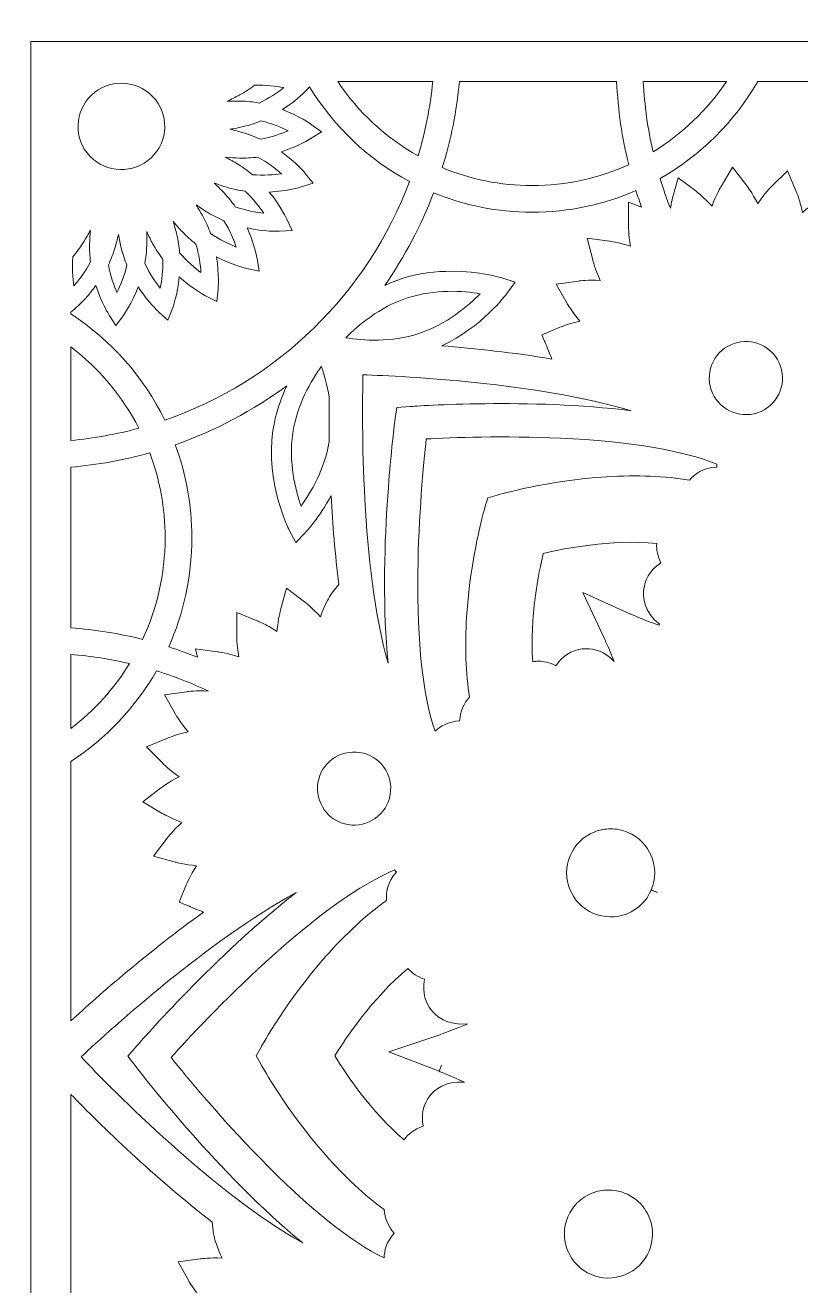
# Model space of a CAD drawing. Header units: millimetres. Extents: x 107 to 801, y -102 to 972.
# Drawn here: x 455.8 to 572.3, y 385.2 to 574.5 of the extents above; entities that cross this region are included whole.
import ezdxf

# ---------------------------------------------------------------- set-up
doc = ezdxf.new("R2010")
doc.units = ezdxf.units.MM
doc.header["$MEASUREMENT"] = 0
doc.layers.add('Layer 12', color=7, linetype='Continuous')
doc.layers.add('Layer 9', color=7, linetype='Continuous')

msp = doc.modelspace()

# ---------------------------------------------------------------- linework, layer by layer
at = {"layer": 'Layer 12', "lineweight": 0}
msp.add_lwpolyline([(456.66, 572.07), (456.66, 267.27), (761.46, 267.27), (761.46, 572.07), (456.66, 572.07)], dxfattribs=at)
for points, knots in [([(463.17, 531.83), (463.24, 531.89), (464.83, 533.2), (466.44, 535.41), (467.27, 532.81), (468.38, 531.07), (468.43, 530.99), (468.43, 530.99), (469.45, 529.4), (469.45, 529.4), (469.45, 529.4), (470.56, 530.94), (470.56, 530.94), (470.61, 531.01), (471.81, 532.68), (472.78, 535.24), (473.76, 533.73), (474.73, 532.63), (475.26, 532.08), (475.62, 531.7), (475.85, 531.5), (475.85, 531.49), (475.85, 531.49), (477.25, 530.21), (477.25, 530.21), (477.25, 530.21), (477.93, 531.98), (477.93, 531.98), (477.96, 532.07), (478.68, 533.99), (478.96, 536.71), (481, 534.86), (482.82, 533.92), (482.9, 533.88), (482.9, 533.88), (484.58, 533.01), (484.58, 533.01), (484.58, 533.01), (484.77, 534.89), (484.77, 534.89), (484.78, 534.98), (484.98, 537.03), (484.54, 539.72), (486.98, 538.48), (488.99, 538.02), (489.08, 538), (489.08, 538), (490.94, 537.6), (490.94, 537.6), (490.94, 537.6), (490.63, 539.47), (490.63, 539.47), (490.61, 539.56), (490.27, 541.59), (489.15, 544.07), (491.76, 543.51), (493.75, 543.57), (493.98, 543.58), (493.98, 543.58), (495.88, 543.67), (495.88, 543.67), (495.88, 543.67), (495.1, 545.4), (495.1, 545.4), (495.06, 545.48), (494.21, 547.34), (492.47, 549.46), (495.21, 549.6), (497.18, 550.21), (497.27, 550.24), (497.27, 550.24), (499.08, 550.81), (499.08, 550.81), (499.08, 550.81), (497.87, 552.27), (497.87, 552.27), (497.81, 552.34), (496.51, 553.92), (494.28, 555.53), (496.89, 556.36), (498.63, 557.46), (498.71, 557.51), (498.71, 557.51), (500.31, 558.53), (500.31, 558.53), (500.31, 558.53), (498.77, 559.63), (498.77, 559.63), (498.69, 559.69), (497.01, 560.88), (494.45, 561.85), (496.76, 563.33), (498.15, 564.84), (498.21, 564.9), (498.21, 564.9), (498.53, 565.25), (498.53, 565.25), (502.17, 559.28), (507.35, 554.36), (513.52, 551.05), (507.26, 534.3), (493.73, 521.06), (476.78, 515.19), (473.59, 521.73), (468.68, 527.25), (462.66, 531.15), (462.66, 531.15), (462.66, 531.41), (462.66, 531.41), (462.66, 531.41), (463.17, 531.83), (463.17, 531.83)], [0, 0, 0, 0, 1, 1, 1, 2, 2, 2, 3, 3, 3, 4, 4, 4, 5, 5, 5, 6, 6, 6, 7, 7, 7, 8, 8, 8, 9, 9, 9, 10, 10, 10, 11, 11, 11, 12, 12, 12, 13, 13, 13, 14, 14, 14, 15, 15, 15, 16, 16, 16, 17, 17, 17, 18, 18, 18, 19, 19, 19, 20, 20, 20, 21, 21, 21, 22, 22, 22, 23, 23, 23, 24, 24, 24, 25, 25, 25, 26, 26, 26, 27, 27, 27, 28, 28, 28, 29, 29, 29, 30, 30, 30, 31, 31, 31, 32, 32, 32, 33, 33, 33, 34, 34, 34, 35, 35, 35, 36, 36, 36, 37, 37, 37, 37]), ([(465.78, 564.04), (467.03, 565.23), (468.65, 565.82), (470.26, 565.82), (471.98, 565.82), (473.71, 565.14), (474.99, 563.79), (476.18, 562.54), (476.81, 560.89), (476.77, 559.16), (476.72, 557.43), (476, 555.82), (474.74, 554.63), (472.13, 552.17), (468, 552.28), (465.53, 554.87), (464.34, 556.13), (463.7, 557.77), (463.75, 559.51), (463.8, 561.24), (464.52, 562.85), (465.78, 564.04)], [0, 0, 0, 0, 1, 1, 1, 2, 2, 2, 3, 3, 3, 4, 4, 4, 5, 5, 5, 6, 6, 6, 7, 7, 7, 7]), ([(488.02, 564.06), (488.79, 564.48), (489.55, 564.97), (490.29, 565.53), (491.98, 565.58), (493.51, 565.37), (494.64, 565.15), (493.74, 564.43), (492.46, 563.56), (490.94, 562.84), (490.03, 563.01), (489.12, 563.11), (488.25, 563.13), (487.94, 563.14), (487.65, 563.14), (487.35, 563.14), (486.94, 563.14), (486.54, 563.13), (486.14, 563.12), (486.77, 563.41), (487.4, 563.72), (488.02, 564.06)], [0, 0, 0, 0, 1, 1, 1, 2, 2, 2, 3, 3, 3, 4, 4, 4, 5, 5, 5, 6, 6, 6, 7, 7, 7, 7]), ([(514.82, 554.91), (509.97, 557.63), (505.82, 561.46), (502.74, 566.07), (502.74, 566.07), (517.02, 566.07), (517.02, 566.07), (516.64, 562.23), (515.89, 558.5), (514.82, 554.91)], [0, 0, 0, 0, 1, 1, 1, 2, 2, 2, 3, 3, 3, 3]), ([(544.63, 566.07), (544.82, 561.79), (545.44, 557.61), (546.44, 553.58), (542.01, 551.57), (537.1, 550.44), (531.93, 550.44), (527.16, 550.44), (522.6, 551.4), (518.45, 553.13), (519.74, 557.28), (520.61, 561.61), (521.03, 566.07), (521.03, 566.07), (544.63, 566.07), (544.63, 566.07)], [0, 0, 0, 0, 1, 1, 1, 2, 2, 2, 3, 3, 3, 4, 4, 4, 5, 5, 5, 5]), ([(561.11, 566.07), (558.26, 561.8), (554.49, 558.19), (550.09, 555.52), (549.3, 558.94), (548.81, 562.46), (548.63, 566.07), (548.63, 566.07), (561.11, 566.07), (561.11, 566.07)], [0, 0, 0, 0, 1, 1, 1, 2, 2, 2, 3, 3, 3, 3]), ([(584.12, 544.82), (584.12, 544.82), (582.38, 544.65), (582.38, 544.65), (582.38, 544.65), (581.77, 544.5), (581.77, 544.5), (581.6, 544.45), (580.37, 544.12), (578.7, 543.35), (578.78, 545.25), (578.61, 546.56), (578.6, 546.63), (578.6, 546.63), (578.14, 549.96), (578.14, 549.96), (578.14, 549.96), (575.21, 548.31), (575.21, 548.31), (575.06, 548.22), (573.96, 547.59), (572.54, 546.41), (572.32, 547.42), (572.07, 548.22), (571.92, 548.69), (571.78, 549.1), (571.66, 549.41), (571.6, 549.54), (571.6, 549.54), (571.6, 549.54), (571.6, 549.54), (571.6, 549.54), (570.29, 552.65), (570.29, 552.65), (570.29, 552.65), (567.89, 550.29), (567.89, 550.29), (567.84, 550.24), (566.91, 549.32), (565.81, 547.77), (564.96, 549.39), (564.19, 550.41), (564.08, 550.55), (564.08, 550.55), (562.02, 553.21), (562.02, 553.21), (562.02, 553.21), (560.31, 550.31), (560.31, 550.31), (560.27, 550.25), (559.61, 549.12), (558.95, 547.34), (557.71, 548.69), (556.7, 549.47), (556.56, 549.58), (556.56, 549.58), (553.88, 551.62), (553.88, 551.62), (553.88, 551.62), (552.98, 548.38), (552.98, 548.38), (552.96, 548.33), (552.83, 547.85), (552.69, 547.06), (552.12, 548.52), (551.61, 550), (551.15, 551.51), (557.25, 554.96), (562.32, 560.01), (565.82, 566.07), (565.82, 566.07), (603.31, 566.07), (603.31, 566.07), (598.64, 561.52), (590.75, 553.46), (584.12, 544.82)], [0, 0, 0, 0, 1, 1, 1, 2, 2, 2, 3, 3, 3, 4, 4, 4, 5, 5, 5, 6, 6, 6, 7, 7, 7, 8, 8, 8, 9, 9, 9, 10, 10, 10, 11, 11, 11, 12, 12, 12, 13, 13, 13, 14, 14, 14, 15, 15, 15, 16, 16, 16, 17, 17, 17, 18, 18, 18, 19, 19, 19, 20, 20, 20, 21, 21, 21, 22, 22, 22, 23, 23, 23, 24, 24, 24, 25, 25, 25, 25]), ([(491.22, 560.16), (492.87, 559.77), (494.29, 559.17), (495.32, 558.66), (494.26, 558.21), (492.81, 557.69), (491.14, 557.39), (490.31, 557.79), (489.46, 558.11), (488.62, 558.36), (487.94, 558.56), (487.26, 558.74), (486.58, 558.9), (487.27, 559.01), (487.95, 559.15), (488.64, 559.32), (489.5, 559.52), (490.36, 559.8), (491.22, 560.16)], [0, 0, 0, 0, 1, 1, 1, 2, 2, 2, 3, 3, 3, 4, 4, 4, 5, 5, 5, 6, 6, 6, 6]), ([(488.01, 554.58), (488.89, 554.55), (489.8, 554.6), (490.72, 554.72), (492.2, 553.93), (493.43, 552.98), (494.29, 552.22), (493.15, 552.06), (491.61, 551.93), (489.93, 552.07), (489.22, 552.67), (488.49, 553.21), (487.74, 553.66), (487.14, 554.03), (486.53, 554.38), (485.91, 554.7), (486.6, 554.64), (487.3, 554.6), (488.01, 554.58)], [0, 0, 0, 0, 1, 1, 1, 2, 2, 2, 3, 3, 3, 4, 4, 4, 5, 5, 5, 6, 6, 6, 6]), ([(486.18, 550.16), (487.02, 549.92), (487.91, 549.73), (488.83, 549.61), (490.06, 548.45), (490.99, 547.23), (491.63, 546.27), (490.48, 546.4), (488.96, 546.68), (487.37, 547.25), (486.85, 548.01), (486.27, 548.72), (485.67, 549.35), (485.18, 549.86), (484.68, 550.36), (484.18, 550.82), (484.83, 550.59), (485.49, 550.37), (486.18, 550.16)], [0, 0, 0, 0, 1, 1, 1, 2, 2, 2, 3, 3, 3, 4, 4, 4, 5, 5, 5, 6, 6, 6, 6]), ([(548.37, 547.18), (548.37, 547.18), (546.43, 547.97), (546.43, 547.97), (546.43, 547.97), (546.4, 544.61), (546.4, 544.61), (546.4, 544.43), (546.4, 543.16), (546.71, 541.35), (544.89, 541.93), (543.59, 542.09), (543.53, 542.1), (543.53, 542.1), (540.18, 542.53), (540.18, 542.53), (540.18, 542.53), (541.03, 539.27), (541.03, 539.27), (541.04, 539.2), (541.38, 537.93), (542.17, 536.2), (540.35, 536.29), (539.08, 536.13), (538.9, 536.1), (538.9, 536.1), (535.56, 535.65), (535.56, 535.65), (535.56, 535.65), (537.22, 532.71), (537.22, 532.71), (537.26, 532.65), (537.91, 531.51), (539.12, 530.05), (537.33, 529.66), (536.15, 529.18), (535.99, 529.11), (535.99, 529.11), (533.39, 528.02), (533.39, 528.02), (533.39, 528.02), (533.79, 527.09), (533.79, 527.09), (533.9, 526.83), (534.01, 526.57), (534.12, 526.31), (534.32, 525.85), (534.51, 525.38), (534.7, 524.92), (534.7, 524.92), (534.79, 524.7), (534.79, 524.7), (534.83, 524.59), (534.87, 524.49), (534.92, 524.38), (529.13, 525.35), (523.34, 525.97), (518.37, 526.37), (524.37, 529.18), (527.99, 534.01), (528.16, 534.24), (528.16, 534.24), (529.41, 535.94), (529.41, 535.94), (529.41, 535.94), (527.39, 536.56), (527.39, 536.56), (527.19, 536.62), (524.06, 537.57), (519.85, 537.57), (517.54, 537.57), (514.9, 537.28), (512.25, 536.41), (511.39, 536.13), (510.58, 535.8), (509.8, 535.43), (512.79, 539.72), (515.27, 544.39), (517.15, 549.35), (521.71, 547.48), (526.7, 546.44), (531.93, 546.44), (537.47, 546.44), (542.75, 547.6), (547.53, 549.69), (547.79, 548.85), (548.07, 548.01), (548.37, 547.18)], [0, 0, 0, 0, 1, 1, 1, 2, 2, 2, 3, 3, 3, 4, 4, 4, 5, 5, 5, 6, 6, 6, 7, 7, 7, 8, 8, 8, 9, 9, 9, 10, 10, 10, 11, 11, 11, 12, 12, 12, 13, 13, 13, 14, 14, 14, 15, 15, 15, 16, 16, 16, 17, 17, 17, 18, 18, 18, 19, 19, 19, 20, 20, 20, 21, 21, 21, 22, 22, 22, 23, 23, 23, 24, 24, 24, 25, 25, 25, 26, 26, 26, 27, 27, 27, 28, 28, 28, 29, 29, 29, 29]), ([(483.25, 546.37), (484, 545.92), (484.81, 545.51), (485.66, 545.15), (486.55, 543.72), (487.14, 542.3), (487.5, 541.21), (486.43, 541.63), (485.03, 542.29), (483.65, 543.25), (483.34, 544.12), (482.97, 544.95), (482.55, 545.72), (482.21, 546.34), (481.86, 546.95), (481.49, 547.53), (482.06, 547.13), (482.65, 546.74), (483.25, 546.37)], [0, 0, 0, 0, 1, 1, 1, 2, 2, 2, 3, 3, 3, 4, 4, 4, 5, 5, 5, 6, 6, 6, 6]), ([(462.97, 539.74), (463.57, 540.44), (464.11, 541.18), (464.56, 541.92), (464.94, 542.52), (465.28, 543.13), (465.61, 543.74), (465.55, 543.06), (465.51, 542.36), (465.49, 541.65), (465.46, 540.77), (465.51, 539.87), (465.63, 538.96), (464.83, 537.47), (463.88, 536.25), (463.12, 535.39), (462.95, 536.53), (462.83, 538.07), (462.97, 539.74)], [0, 0, 0, 0, 1, 1, 1, 2, 2, 2, 3, 3, 3, 4, 4, 4, 5, 5, 5, 6, 6, 6, 6]), ([(474.06, 543.52), (474.35, 542.89), (474.67, 542.26), (475, 541.64), (475.42, 540.87), (475.92, 540.11), (476.48, 539.38), (476.54, 537.69), (476.33, 536.17), (476.1, 535.04), (475.38, 535.94), (474.5, 537.21), (473.78, 538.74), (473.95, 539.64), (474.04, 540.54), (474.07, 541.42), (474.09, 542.13), (474.08, 542.83), (474.06, 543.52)], [0, 0, 0, 0, 1, 1, 1, 2, 2, 2, 3, 3, 3, 4, 4, 4, 5, 5, 5, 6, 6, 6, 6]), ([(479.44, 543.47), (480.04, 542.83), (480.72, 542.23), (481.45, 541.66), (481.94, 540.05), (482.13, 538.53), (482.21, 537.38), (481.28, 538.06), (480.1, 539.06), (479.01, 540.35), (478.94, 541.27), (478.8, 542.16), (478.59, 543.01), (478.43, 543.7), (478.24, 544.38), (478.04, 545.04), (478.48, 544.5), (478.95, 543.98), (479.44, 543.47)], [0, 0, 0, 0, 1, 1, 1, 2, 2, 2, 3, 3, 3, 4, 4, 4, 5, 5, 5, 6, 6, 6, 6]), ([(471.09, 538.46), (470.7, 536.81), (470.1, 535.39), (469.59, 534.37), (469.13, 535.42), (468.61, 536.87), (468.31, 538.53), (468.7, 539.36), (469.03, 540.21), (469.28, 541.04), (469.49, 541.72), (469.66, 542.4), (469.82, 543.08), (469.94, 542.4), (470.08, 541.71), (470.24, 541.02), (470.45, 540.18), (470.73, 539.32), (471.09, 538.46)], [0, 0, 0, 0, 1, 1, 1, 2, 2, 2, 3, 3, 3, 4, 4, 4, 5, 5, 5, 6, 6, 6, 6]), ([(503.98, 527.58), (505.78, 529.42), (509.01, 532.18), (513.19, 533.56), (517.36, 534.93), (521.6, 534.62), (524.14, 534.2), (522.34, 532.36), (519.12, 529.6), (514.94, 528.22), (510.76, 526.85), (506.53, 527.16), (503.98, 527.58)], [0, 0, 0, 0, 1, 1, 1, 2, 2, 2, 3, 3, 3, 4, 4, 4, 4]), ([(558.83, 519.78), (558.36, 521.16), (558.46, 522.65), (559.11, 523.97), (559.77, 525.28), (560.89, 526.26), (562.28, 526.73), (562.28, 526.73), (562.28, 526.73), (562.28, 526.73), (563.61, 527.18), (565.06, 527.1), (566.34, 526.51), (567.73, 525.86), (568.76, 524.72), (569.25, 523.28), (569.72, 521.89), (569.62, 520.4), (568.96, 519.08), (568.31, 517.77), (567.19, 516.79), (565.8, 516.32), (562.92, 515.35), (559.8, 516.9), (558.83, 519.78)], [0, 0, 0, 0, 1, 1, 1, 2, 2, 2, 3, 3, 3, 4, 4, 4, 5, 5, 5, 6, 6, 6, 7, 7, 7, 8, 8, 8, 8]), ([(462.66, 512.15), (462.66, 512.15), (462.66, 526.2), (462.66, 526.2), (466.9, 522.97), (470.41, 518.8), (472.88, 513.99), (469.57, 513.09), (466.16, 512.47), (462.66, 512.15)], [0, 0, 0, 0, 1, 1, 1, 2, 2, 2, 3, 3, 3, 3]), ([(495.99, 513.19), (496.63, 517.54), (498.8, 521.2), (500.3, 523.29), (500.72, 522.09), (501.18, 520.48), (501.47, 518.63), (501.45, 516.74), (501.44, 514.49), (501.48, 512), (500.78, 507.82), (498.7, 504.32), (497.24, 502.29), (496.39, 504.72), (495.35, 508.84), (495.99, 513.19)], [0, 0, 0, 0, 1, 1, 1, 2, 2, 2, 3, 3, 3, 4, 4, 4, 5, 5, 5, 5]), ([(510.31, 478.7), (506.2, 493.22), (506.37, 515.17), (506.54, 522.01), (512.86, 521.8), (532.61, 520.83), (546.83, 516.62), (531.67, 518.52), (514.51, 517.31), (513.63, 517.25), (513.63, 517.25), (511.6, 517.1), (511.6, 517.1), (511.6, 517.1), (511.33, 515.08), (511.33, 515.08), (511.21, 514.1), (508.7, 494.65), (510.31, 478.7)], [0, 0, 0, 0, 1, 1, 1, 2, 2, 2, 3, 3, 3, 4, 4, 4, 5, 5, 5, 6, 6, 6, 6]), ([(495.47, 498.68), (495.47, 498.68), (496.43, 496.8), (496.43, 496.8), (496.43, 496.8), (497.89, 498.33), (497.89, 498.33), (498.03, 498.47), (499.97, 500.54), (501.75, 503.85), (501.97, 499.57), (502.34, 495.01), (502.93, 490.53), (502.93, 490.53), (501.81, 489.18), (501.81, 489.18), (501.81, 489.18), (501.5, 488.64), (501.5, 488.64), (501.41, 488.49), (500.77, 487.39), (500.14, 485.66), (498.9, 487.02), (497.89, 487.8), (497.75, 487.91), (497.75, 487.91), (495.07, 489.94), (495.07, 489.94), (495.07, 489.94), (494.17, 486.7), (494.17, 486.7), (494.15, 486.63), (493.8, 485.37), (493.62, 483.47), (492.75, 484.03), (492.01, 484.42), (491.56, 484.64), (491.05, 484.89), (490.74, 485.01), (490.74, 485.02), (490.74, 485.02), (487.62, 486.29), (487.62, 486.29), (487.62, 486.29), (487.58, 482.92), (487.58, 482.92), (487.58, 482.85), (487.58, 481.54), (487.9, 479.67), (486.14, 480.22), (484.88, 480.39), (484.71, 480.41), (484.71, 480.41), (481.37, 480.83), (481.37, 480.83), (481.37, 480.83), (481.69, 479.59), (481.69, 479.59), (480.27, 480.16), (478.83, 480.68), (477.37, 481.15), (479.6, 486.15), (480.84, 491.7), (480.84, 497.54), (480.84, 502.45), (479.96, 507.16), (478.35, 511.51), (484.4, 513.63), (490.03, 516.64), (495.1, 520.37), (494.18, 518.42), (493.39, 516.14), (493.02, 513.63), (491.88, 505.83), (495.33, 498.97), (495.47, 498.68)], [0, 0, 0, 0, 1, 1, 1, 2, 2, 2, 3, 3, 3, 4, 4, 4, 5, 5, 5, 6, 6, 6, 7, 7, 7, 8, 8, 8, 9, 9, 9, 10, 10, 10, 11, 11, 11, 12, 12, 12, 13, 13, 13, 14, 14, 14, 15, 15, 15, 16, 16, 16, 17, 17, 17, 18, 18, 18, 19, 19, 19, 20, 20, 20, 21, 21, 21, 22, 22, 22, 23, 23, 23, 24, 24, 24, 25, 25, 25, 25]), ([(543.16, 506.69), (534.21, 506.13), (527.01, 504.03), (526.71, 503.94), (526.71, 503.94), (525.27, 503.52), (525.27, 503.52), (525.27, 503.52), (524.84, 502.08), (524.84, 502.08), (524.76, 501.77), (522.65, 494.53), (522.1, 485.62), (521.82, 481.24), (521.97, 477.19), (522.53, 473.59), (521.66, 472.67), (521.16, 471.44), (521.05, 470.03), (519.32, 469.93), (518.15, 469.23), (517.38, 468.47), (515.55, 473.67), (514.66, 481.82), (514.78, 492.24), (514.88, 500.78), (515.64, 508.68), (516.05, 512.38), (519.77, 512.58), (527.68, 512.88), (536.2, 512.49), (546.52, 512.02), (554.61, 510.67), (559.69, 508.57), (559.68, 508.44), (559.66, 508.3), (559.65, 508.16), (557.59, 508.05), (556.33, 507.09), (555.59, 506.19), (551.89, 506.8), (547.71, 506.97), (543.16, 506.69)], [0, 0, 0, 0, 1, 1, 1, 2, 2, 2, 3, 3, 3, 4, 4, 4, 5, 5, 5, 6, 6, 6, 7, 7, 7, 8, 8, 8, 9, 9, 9, 10, 10, 10, 11, 11, 11, 12, 12, 12, 13, 13, 13, 14, 14, 14, 14]), ([(476.83, 497.54), (476.83, 492.08), (475.62, 486.9), (473.45, 482.27), (469.96, 483.14), (466.35, 483.74), (462.66, 484.01), (462.66, 484.01), (462.66, 508.14), (462.66, 508.14), (466.73, 508.48), (470.7, 509.22), (474.52, 510.29), (476.01, 506.33), (476.83, 502.03), (476.83, 497.54)], [0, 0, 0, 0, 1, 1, 1, 2, 2, 2, 3, 3, 3, 4, 4, 4, 5, 5, 5, 5]), ([(551.05, 484.53), (551.02, 484.48), (550.99, 484.43), (550.96, 484.39), (548.78, 485.16), (546.75, 486.07), (546.73, 486.08), (546.73, 486.08), (539.53, 489.29), (539.53, 489.29), (539.53, 489.29), (542.89, 482.16), (542.89, 482.16), (542.92, 482.08), (543.59, 480.64), (544.27, 478.95), (542.79, 480.5), (541.22, 480.87), (540.06, 480.87), (539.85, 480.87), (539.64, 480.86), (539.43, 480.84), (537.85, 480.64), (536.49, 479.76), (535.51, 478.31), (534.56, 478.8), (533.67, 478.98), (532.89, 478.98), (532.58, 478.98), (532.3, 478.95), (532.03, 478.9), (531.54, 485.54), (532.95, 492.43), (533.6, 495.18), (536.48, 495.86), (543.78, 497.35), (550.64, 496.69), (550.58, 495.73), (550.79, 494.74), (551.27, 493.77), (549.47, 492.6), (548.88, 491.05), (548.72, 489.88), (548.55, 488.68), (548.67, 486.5), (551.05, 484.53)], [0, 0, 0, 0, 1, 1, 1, 2, 2, 2, 3, 3, 3, 4, 4, 4, 5, 5, 5, 6, 6, 6, 7, 7, 7, 8, 8, 8, 9, 9, 9, 10, 10, 10, 11, 11, 11, 12, 12, 12, 13, 13, 13, 14, 14, 14, 15, 15, 15, 15]), ([(462.66, 480), (465.67, 479.76), (468.62, 479.29), (471.49, 478.62), (469.16, 474.85), (466.16, 471.54), (462.66, 468.88), (462.66, 468.88), (462.66, 480), (462.66, 480)], [0, 0, 0, 0, 1, 1, 1, 2, 2, 2, 3, 3, 3, 3]), ([(478.39, 471.02), (478.48, 470.87), (479.12, 469.76), (480.29, 468.36), (478.5, 467.97), (477.32, 467.48), (477.16, 467.42), (477.16, 467.42), (474.05, 466.11), (474.05, 466.11), (474.05, 466.11), (476.41, 463.71), (476.41, 463.71), (476.53, 463.58), (477.44, 462.68), (478.93, 461.63), (477.24, 460.75), (476.2, 459.95), (476.15, 459.91), (476.15, 459.91), (473.48, 457.84), (473.48, 457.84), (473.48, 457.84), (476.38, 456.13), (476.38, 456.13), (476.44, 456.1), (477.57, 455.43), (479.36, 454.78), (478.01, 453.54), (477.23, 452.54), (477.12, 452.39), (477.12, 452.39), (475.08, 449.71), (475.08, 449.71), (475.08, 449.71), (478.33, 448.81), (478.33, 448.81), (478.5, 448.76), (479.73, 448.43), (481.55, 448.27), (480.56, 446.72), (480.07, 445.55), (480, 445.39), (480, 445.39), (478.93, 442.78), (478.93, 442.78), (478.93, 442.78), (479.88, 442.4), (479.88, 442.4), (480.14, 442.3), (480.4, 442.2), (480.66, 442.09), (481.12, 441.9), (481.58, 441.71), (482.04, 441.52), (482.04, 441.52), (482.27, 441.42), (482.27, 441.42), (482.38, 441.38), (482.48, 441.33), (482.59, 441.29), (474.42, 435.45), (466.94, 428.88), (462.66, 424.95), (462.66, 424.95), (462.66, 463.93), (462.66, 463.93), (467.94, 467.36), (472.36, 472.02), (475.53, 477.53), (478.21, 476.7), (480.82, 475.69), (483.33, 474.51), (481.51, 474.59), (480.25, 474.43), (480.07, 474.41), (480.07, 474.41), (476.74, 473.95), (476.74, 473.95), (476.74, 473.95), (478.39, 471.02), (478.39, 471.02)], [0, 0, 0, 0, 1, 1, 1, 2, 2, 2, 3, 3, 3, 4, 4, 4, 5, 5, 5, 6, 6, 6, 7, 7, 7, 8, 8, 8, 9, 9, 9, 10, 10, 10, 11, 11, 11, 12, 12, 12, 13, 13, 13, 14, 14, 14, 15, 15, 15, 16, 16, 16, 17, 17, 17, 18, 18, 18, 19, 19, 19, 20, 20, 20, 21, 21, 21, 22, 22, 22, 23, 23, 23, 24, 24, 24, 25, 25, 25, 26, 26, 26, 27, 27, 27, 27]), ([(503.31, 465.01), (504.74, 465.54), (506.28, 465.46), (507.65, 464.78), (508.96, 464.13), (509.94, 463.01), (510.41, 461.61), (510.88, 460.22), (510.78, 458.73), (510.13, 457.42), (508.78, 454.71), (505.47, 453.59), (502.75, 454.94), (501.44, 455.59), (500.46, 456.71), (499.99, 458.1), (499.52, 459.5), (499.62, 460.98), (500.28, 462.3), (500.9, 463.56), (501.98, 464.52), (503.31, 465.01), (503.31, 465.01), (503.31, 465.01), (503.31, 465.01)], [0, 0, 0, 0, 1, 1, 1, 2, 2, 2, 3, 3, 3, 4, 4, 4, 5, 5, 5, 6, 6, 6, 7, 7, 7, 8, 8, 8, 8]), ([(549.82, 444.61), (549.13, 442.99), (547.85, 441.73), (546.21, 441.06), (544.57, 440.4), (542.78, 440.42), (541.15, 441.11), (537.81, 442.52), (536.23, 446.4), (537.63, 449.75), (537.63, 449.75), (537.64, 449.77), (537.64, 449.77), (538.33, 451.4), (539.61, 452.66), (541.25, 453.32), (542.05, 453.65), (542.89, 453.81), (543.73, 453.81), (544.61, 453.81), (545.48, 453.63), (546.31, 453.28), (549.65, 451.87), (551.23, 447.99), (549.83, 444.64), (549.83, 444.64), (550.75, 444.26), (550.75, 444.26), (550.75, 444.26), (549.82, 444.61), (549.82, 444.61)], [0, 0, 0, 0, 1, 1, 1, 2, 2, 2, 3, 3, 3, 4, 4, 4, 5, 5, 5, 6, 6, 6, 7, 7, 7, 8, 8, 8, 9, 9, 9, 10, 10, 10, 10]), ([(491.08, 404.32), (485.11, 410.43), (480.06, 416.55), (477.73, 419.46), (480.22, 422.23), (485.61, 428.04), (491.91, 433.79), (499.54, 440.75), (506.21, 445.51), (511.29, 447.63), (511.37, 447.52), (511.46, 447.41), (511.55, 447.3), (510.17, 445.78), (509.96, 444.2), (510.07, 443.05), (507.03, 440.87), (503.95, 438.03), (500.93, 434.61), (495.03, 427.92), (491.39, 421.31), (491.24, 421.03), (491.24, 421.03), (490.52, 419.71), (490.52, 419.71), (490.52, 419.71), (491.24, 418.39), (491.24, 418.39), (491.39, 418.11), (495.03, 411.49), (500.93, 404.81), (503.84, 401.51), (506.81, 398.75), (509.74, 396.61), (509.78, 395.35), (510.29, 394.12), (511.22, 393.05), (510.06, 391.76), (509.73, 390.43), (509.72, 389.35), (504.75, 391.74), (498.36, 396.87), (491.08, 404.32)], [0, 0, 0, 0, 1, 1, 1, 2, 2, 2, 3, 3, 3, 4, 4, 4, 5, 5, 5, 6, 6, 6, 7, 7, 7, 8, 8, 8, 9, 9, 9, 10, 10, 10, 11, 11, 11, 12, 12, 12, 13, 13, 13, 14, 14, 14, 14]), ([(464.2, 419.55), (468.82, 423.87), (483.47, 437.14), (496.5, 444.22), (484.44, 434.85), (473.16, 421.86), (472.58, 421.19), (472.58, 421.19), (471.25, 419.65), (471.25, 419.65), (471.25, 419.65), (472.49, 418.03), (472.49, 418.03), (473.09, 417.25), (485.07, 401.73), (497.49, 391.59), (484.31, 398.95), (468.92, 414.59), (464.2, 419.55)], [0, 0, 0, 0, 1, 1, 1, 2, 2, 2, 3, 3, 3, 4, 4, 4, 5, 5, 5, 6, 6, 6, 6]), ([(517.96, 417.38), (517.96, 417.38), (518.32, 418.31), (518.32, 418.31), (518.32, 418.31), (517.97, 417.38), (517.97, 417.38), (518.2, 417.29), (519.94, 416.61), (521.79, 415.75), (518.88, 415.99), (517.29, 414.61), (516.57, 413.68), (515.6, 412.43), (515.26, 410.85), (515.59, 409.13), (514.17, 408.67), (513.27, 407.89), (512.7, 407.08), (507.74, 411.35), (503.99, 416.96), (502.31, 419.71), (503.86, 422.22), (507.97, 428.44), (513.28, 432.82), (513.92, 432.1), (514.77, 431.55), (515.8, 431.2), (515.35, 429.1), (516.03, 427.59), (516.75, 426.65), (517.47, 425.69), (519.1, 424.23), (522.18, 424.51), (522.18, 424.5), (522.18, 424.49), (522.18, 424.48), (520.15, 423.6), (518.1, 422.89), (518.08, 422.88), (518.08, 422.88), (510.42, 420.29), (510.42, 420.29), (510.42, 420.29), (517.96, 417.38), (517.96, 417.38)], [0, 0, 0, 0, 1, 1, 1, 2, 2, 2, 3, 3, 3, 4, 4, 4, 5, 5, 5, 6, 6, 6, 7, 7, 7, 8, 8, 8, 9, 9, 9, 10, 10, 10, 11, 11, 11, 12, 12, 12, 13, 13, 13, 14, 14, 14, 15, 15, 15, 15]), ([(480.42, 385.83), (480.45, 385.77), (481.1, 384.63), (482.32, 383.16), (481.3, 382.93), (480.51, 382.69), (480.04, 382.53), (479.53, 382.36), (479.24, 382.23), (479.18, 382.21), (479.18, 382.21), (476.08, 380.91), (476.08, 380.91), (476.08, 380.91), (478.44, 378.5), (478.44, 378.5), (478.49, 378.45), (479.41, 377.51), (480.96, 376.42), (479.27, 375.54), (478.23, 374.74), (478.17, 374.69), (478.17, 374.69), (475.52, 372.63), (475.52, 372.63), (475.52, 372.63), (478.41, 370.92), (478.41, 370.92), (478.48, 370.88), (479.61, 370.22), (481.39, 369.56), (480.04, 368.32), (479.25, 367.32), (479.14, 367.17), (479.14, 367.17), (477.11, 364.49), (477.11, 364.49), (477.11, 364.49), (479.39, 363.86), (479.39, 363.86), (478.02, 363.33), (476.64, 362.86), (475.23, 362.43), (472.1, 367.74), (467.78, 372.25), (462.66, 375.58), (462.66, 375.58), (462.66, 413.92), (462.66, 413.92), (467.21, 409.25), (475.27, 401.36), (483.91, 394.73), (483.91, 394.73), (484.07, 392.99), (484.07, 392.99), (484.07, 392.99), (484.23, 392.38), (484.23, 392.38), (484.27, 392.21), (484.6, 390.98), (485.37, 389.32), (483.54, 389.4), (482.28, 389.24), (482.1, 389.21), (482.1, 389.21), (478.77, 388.76), (478.77, 388.76), (478.77, 388.76), (480.42, 385.83), (480.42, 385.83)], [0, 0, 0, 0, 1, 1, 1, 2, 2, 2, 3, 3, 3, 4, 4, 4, 5, 5, 5, 6, 6, 6, 7, 7, 7, 8, 8, 8, 9, 9, 9, 10, 10, 10, 11, 11, 11, 12, 12, 12, 13, 13, 13, 14, 14, 14, 15, 15, 15, 16, 16, 16, 17, 17, 17, 18, 18, 18, 19, 19, 19, 20, 20, 20, 21, 21, 21, 22, 22, 22, 23, 23, 23, 23]), ([(537.31, 395.52), (538, 397.14), (539.28, 398.4), (540.92, 399.07), (541.71, 399.39), (542.54, 399.55), (543.38, 399.55), (546.09, 399.55), (548.49, 397.94), (549.52, 395.45), (549.52, 395.45), (549.53, 395.42), (549.53, 395.42), (550.19, 393.78), (550.18, 391.98), (549.49, 390.36), (548.8, 388.73), (547.52, 387.47), (545.88, 386.81), (542.52, 385.45), (538.66, 387.07), (537.29, 390.42), (537.29, 390.42), (537.27, 390.46), (537.27, 390.46), (536.61, 392.09), (536.62, 393.89), (537.31, 395.52)], [0, 0, 0, 0, 1, 1, 1, 2, 2, 2, 3, 3, 3, 4, 4, 4, 5, 5, 5, 6, 6, 6, 7, 7, 7, 8, 8, 8, 9, 9, 9, 9])]:
    msp.add_open_spline(points, degree=3, knots=knots, dxfattribs=at)
at = {"layer": 'Layer 9', "lineweight": 0}
msp.add_open_spline([(550.87, 686.22), (550.72, 686.49), (547.18, 692.93), (541.4, 699.48), (538.28, 703.01), (535.17, 705.84), (532.08, 707.98), (532.09, 708.06), (532.11, 708.13), (532.12, 708.2), (532.34, 709.77), (531.5, 711.24), (529.75, 712.43), (531.95, 713.86), (532.29, 715.45), (532.15, 716.6), (532, 717.75), (531.28, 719.22), (528.78, 720.07), (530.51, 722), (530.44, 723.62), (530.01, 724.7), (530.01, 724.7), (529.98, 724.76), (529.98, 724.76), (529.38, 726.2), (527.92, 727.04), (525.83, 727.19), (526.76, 729.07), (526.77, 730.75), (525.83, 732), (524.88, 733.26), (523.25, 733.71), (521.17, 733.32), (521.71, 735.88), (520.82, 737.25), (519.91, 737.96), (519.7, 738.13), (519.45, 738.28), (519.16, 738.41), (519.92, 742.24), (520.17, 746.63), (519.86, 751.56), (519.31, 760.28), (517.26, 767.34), (517.18, 767.64), (517.18, 767.64), (517.02, 768.16), (517.02, 768.16), (517.02, 768.16), (516.5, 768.31), (516.5, 768.31), (516.2, 768.4), (509.14, 770.45), (500.43, 771), (495.73, 771.29), (491.53, 771.09), (487.83, 770.41), (487.78, 770.48), (487.74, 770.54), (487.69, 770.6), (486.74, 771.86), (485.11, 772.31), (483.04, 771.91), (483.57, 774.48), (482.69, 775.84), (481.78, 776.56), (480.86, 777.27), (479.31, 777.8), (476.94, 776.64), (476.8, 779.24), (475.58, 780.33), (474.51, 780.79), (473.05, 781.4), (471.42, 780.97), (469.82, 779.58), (469.15, 781.57), (467.97, 782.77), (466.42, 782.98), (464.85, 783.2), (463.38, 782.37), (462.19, 780.62), (460.76, 782.81), (459.17, 783.15), (458.02, 783.01), (457.76, 782.98), (457.48, 782.91), (457.19, 782.81), (455.01, 786.05), (452.07, 789.32), (448.36, 792.59), (441.82, 798.37), (435.37, 801.91), (435.1, 802.06), (435.1, 802.06), (434.62, 802.32), (434.62, 802.32), (434.62, 802.32), (434.15, 802.06), (434.15, 802.06), (433.87, 801.91), (427.43, 798.37), (420.88, 792.59), (417.36, 789.48), (414.52, 786.37), (412.38, 783.27), (412.31, 783.29), (412.23, 783.3), (412.16, 783.31), (410.6, 783.54), (409.13, 782.7), (407.94, 780.95), (406.5, 783.14), (404.91, 783.48), (403.76, 783.34), (402.61, 783.2), (401.14, 782.47), (400.29, 779.98), (398.35, 781.71), (396.72, 781.63), (395.63, 781.19), (394.17, 780.59), (393.32, 779.13), (393.17, 777.02), (391.29, 777.96), (389.61, 777.97), (388.36, 777.02), (387.1, 776.07), (386.65, 774.44), (387.05, 772.36), (384.48, 772.9), (383.12, 772.02), (382.4, 771.1), (382.24, 770.89), (382.08, 770.65), (381.96, 770.36), (378.12, 771.13), (373.74, 771.36), (368.8, 771.05), (360.08, 770.51), (353.02, 768.46), (352.73, 768.37), (352.73, 768.37), (352.2, 768.22), (352.2, 768.22), (352.2, 768.22), (352.05, 767.69), (352.05, 767.69), (351.96, 767.4), (349.91, 760.34), (349.37, 751.62), (349.07, 746.92), (349.27, 742.72), (349.95, 739.02), (349.88, 738.98), (349.82, 738.93), (349.76, 738.89), (348.5, 737.94), (348.05, 736.31), (348.45, 734.23), (345.89, 734.77), (344.52, 733.89), (343.8, 732.97), (343.09, 732.05), (342.56, 730.5), (343.73, 728.14), (341.13, 727.99), (340.03, 726.78), (339.58, 725.7), (338.97, 724.25), (339.4, 722.61), (340.78, 721.01), (338.79, 720.35), (337.6, 719.17), (337.38, 717.61), (337.16, 716.05), (337.99, 714.58), (339.75, 713.39), (337.55, 711.96), (337.21, 710.37), (337.35, 709.22), (337.38, 708.95), (337.45, 708.67), (337.56, 708.38), (334.31, 706.21), (331.04, 703.27), (327.77, 699.56), (321.99, 693.01), (318.45, 686.57), (318.3, 686.3), (318.3, 686.3), (318.04, 685.82), (318.04, 685.82), (318.04, 685.82), (318.3, 685.34), (318.3, 685.34), (318.45, 685.07), (321.99, 678.63), (327.77, 672.08), (330.88, 668.55), (333.99, 665.72), (337.09, 663.57), (337.07, 663.5), (337.06, 663.43), (337.05, 663.36), (336.83, 661.79), (337.67, 660.32), (339.42, 659.13), (337.22, 657.7), (336.88, 656.11), (337.02, 654.96), (337.17, 653.8), (337.89, 652.34), (340.39, 651.48), (338.65, 649.54), (338.73, 647.91), (339.17, 646.82), (339.77, 645.37), (341.23, 644.52), (343.34, 644.36), (342.4, 642.49), (342.4, 640.81), (343.34, 639.56), (344.29, 638.29), (345.92, 637.84), (348, 638.24), (347.46, 635.68), (348.34, 634.31), (349.26, 633.6), (349.47, 633.43), (349.72, 633.28), (350, 633.15), (349.24, 629.32), (349, 624.93), (349.31, 619.99), (349.86, 611.28), (351.91, 604.22), (351.99, 603.92), (351.99, 603.92), (352.15, 603.4), (352.15, 603.4), (352.15, 603.4), (352.67, 603.25), (352.67, 603.25), (352.97, 603.16), (360.03, 601.11), (368.74, 600.56), (370.16, 600.47), (371.54, 600.43), (372.87, 600.43), (375.94, 600.43), (378.76, 600.67), (381.34, 601.14), (381.38, 601.08), (381.43, 601.02), (381.47, 600.96), (382.43, 599.7), (384.05, 599.25), (386.13, 599.64), (385.59, 597.08), (386.48, 595.71), (387.39, 595), (388.31, 594.28), (389.86, 593.76), (392.23, 594.92), (392.37, 592.32), (393.58, 591.23), (394.66, 590.77), (396.12, 590.16), (397.75, 590.59), (399.35, 591.98), (400.02, 589.98), (401.2, 588.79), (402.75, 588.57), (404.32, 588.36), (405.78, 589.19), (406.97, 590.94), (408.41, 588.74), (410, 588.4), (411.15, 588.55), (411.41, 588.58), (411.69, 588.64), (411.98, 588.75), (414.16, 585.5), (417.1, 582.24), (420.8, 578.96), (427.35, 573.19), (433.79, 569.65), (434.06, 569.5), (434.06, 569.5), (434.54, 569.24), (434.54, 569.24), (434.54, 569.24), (435.02, 569.5), (435.02, 569.5), (435.29, 569.65), (441.74, 573.19), (448.28, 578.96), (451.81, 582.08), (454.65, 585.19), (456.79, 588.28), (456.86, 588.27), (456.94, 588.26), (457.01, 588.25), (458.57, 588.03), (460.04, 588.86), (461.23, 590.61), (462.52, 588.64), (463.94, 588.19), (464.97, 588.19), (465.12, 588.19), (465.26, 588.2), (465.4, 588.22), (466.56, 588.36), (468.02, 589.08), (468.88, 591.58), (470.82, 589.84), (472.45, 589.93), (473.54, 590.37), (474.99, 590.97), (475.85, 592.43), (476, 594.54), (477.88, 593.6), (479.56, 593.59), (480.81, 594.54), (482.07, 595.49), (482.52, 597.12), (482.12, 599.19), (484.69, 598.66), (486.05, 599.54), (486.77, 600.45), (486.93, 600.66), (487.09, 600.91), (487.21, 601.2), (489.94, 600.65), (492.95, 600.37), (496.24, 600.37), (497.57, 600.37), (498.95, 600.42), (500.37, 600.51), (509.09, 601.05), (516.14, 603.1), (516.44, 603.19), (516.44, 603.19), (516.96, 603.34), (516.96, 603.34), (516.96, 603.34), (517.12, 603.87), (517.12, 603.87), (517.21, 604.16), (519.26, 611.22), (519.8, 619.94), (520.09, 624.64), (519.89, 628.83), (519.21, 632.53), (519.28, 632.58), (519.34, 632.62), (519.41, 632.67), (520.67, 633.62), (521.12, 635.25), (520.72, 637.33), (523.28, 636.79), (524.65, 637.67), (525.36, 638.59), (526.08, 639.5), (526.6, 641.05), (525.44, 643.42), (528.04, 643.56), (529.14, 644.78), (529.59, 645.86), (530.2, 647.31), (529.77, 648.94), (528.39, 650.54), (530.38, 651.21), (531.57, 652.39), (531.79, 653.94), (532.01, 655.51), (531.17, 656.98), (529.42, 658.17), (531.62, 659.6), (531.96, 661.19), (531.82, 662.34), (531.78, 662.61), (531.72, 662.89), (531.61, 663.18), (534.86, 665.35), (538.13, 668.29), (541.4, 672), (547.18, 678.55), (550.72, 684.99), (550.87, 685.26), (550.87, 685.26), (551.13, 685.74), (551.13, 685.74), (551.13, 685.74), (550.87, 686.22), (550.87, 686.22)], degree=3, knots=[0, 0, 0, 0, 1, 1, 1, 2, 2, 2, 3, 3, 3, 4, 4, 4, 5, 5, 5, 6, 6, 6, 7, 7, 7, 8, 8, 8, 9, 9, 9, 10, 10, 10, 11, 11, 11, 12, 12, 12, 13, 13, 13, 14, 14, 14, 15, 15, 15, 16, 16, 16, 17, 17, 17, 18, 18, 18, 19, 19, 19, 20, 20, 20, 21, 21, 21, 22, 22, 22, 23, 23, 23, 24, 24, 24, 25, 25, 25, 26, 26, 26, 27, 27, 27, 28, 28, 28, 29, 29, 29, 30, 30, 30, 31, 31, 31, 32, 32, 32, 33, 33, 33, 34, 34, 34, 35, 35, 35, 36, 36, 36, 37, 37, 37, 38, 38, 38, 39, 39, 39, 40, 40, 40, 41, 41, 41, 42, 42, 42, 43, 43, 43, 44, 44, 44, 45, 45, 45, 46, 46, 46, 47, 47, 47, 48, 48, 48, 49, 49, 49, 50, 50, 50, 51, 51, 51, 52, 52, 52, 53, 53, 53, 54, 54, 54, 55, 55, 55, 56, 56, 56, 57, 57, 57, 58, 58, 58, 59, 59, 59, 60, 60, 60, 61, 61, 61, 62, 62, 62, 63, 63, 63, 64, 64, 64, 65, 65, 65, 66, 66, 66, 67, 67, 67, 68, 68, 68, 69, 69, 69, 70, 70, 70, 71, 71, 71, 72, 72, 72, 73, 73, 73, 74, 74, 74, 75, 75, 75, 76, 76, 76, 77, 77, 77, 78, 78, 78, 79, 79, 79, 80, 80, 80, 81, 81, 81, 82, 82, 82, 83, 83, 83, 84, 84, 84, 85, 85, 85, 86, 86, 86, 87, 87, 87, 88, 88, 88, 89, 89, 89, 90, 90, 90, 91, 91, 91, 92, 92, 92, 93, 93, 93, 94, 94, 94, 95, 95, 95, 96, 96, 96, 97, 97, 97, 98, 98, 98, 99, 99, 99, 100, 100, 100, 101, 101, 101, 102, 102, 102, 103, 103, 103, 104, 104, 104, 105, 105, 105, 106, 106, 106, 107, 107, 107, 108, 108, 108, 109, 109, 109, 110, 110, 110, 111, 111, 111, 112, 112, 112, 113, 113, 113, 114, 114, 114, 115, 115, 115, 116, 116, 116, 117, 117, 117, 118, 118, 118, 119, 119, 119, 120, 120, 120, 121, 121, 121, 122, 122, 122, 123, 123, 123, 124, 124, 124, 125, 125, 125, 126, 126, 126, 127, 127, 127, 128, 128, 128, 129, 129, 129, 130, 130, 130, 131, 131, 131, 132, 132, 132, 132], dxfattribs=at)

doc.saveas('drawing.dxf')
